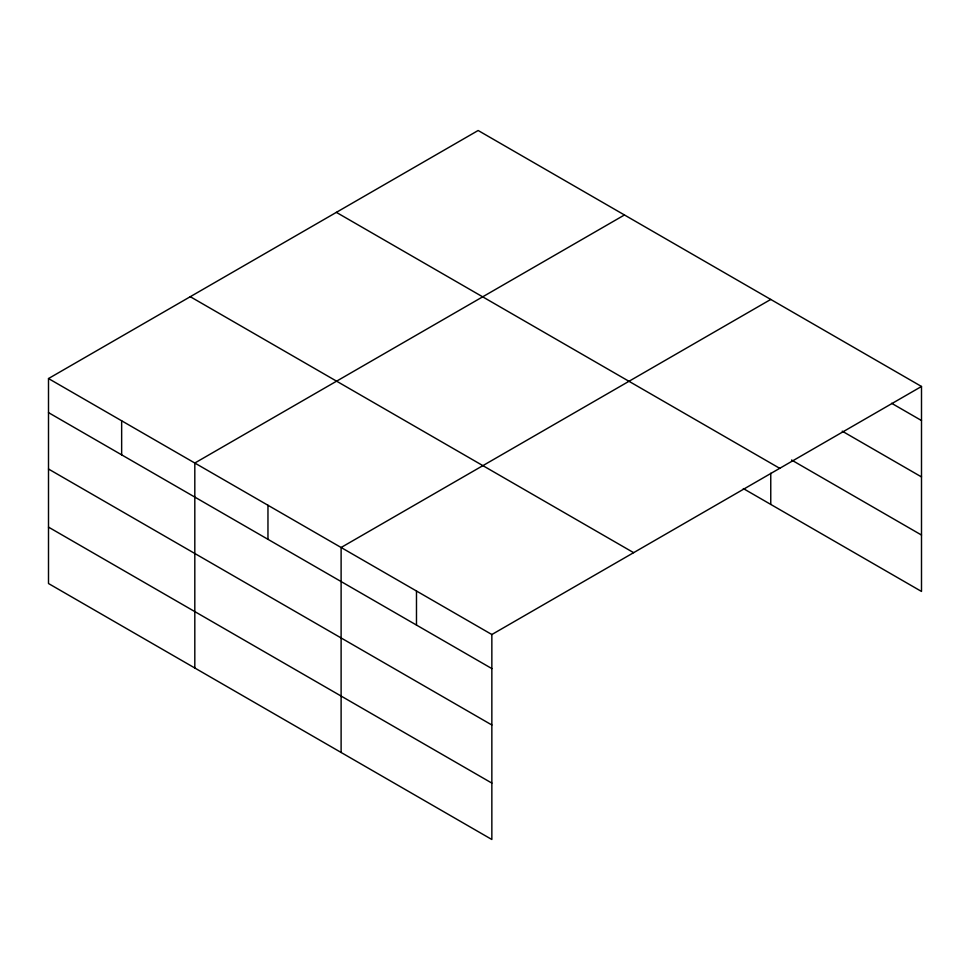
<?xml version="1.0" encoding="UTF-8"?>
<svg xmlns="http://www.w3.org/2000/svg" width="970" height="970" viewBox="0 0 970 970"><rect width="100%" height="100%" fill="white"/><g stroke="black" fill="none" stroke-linecap="round" stroke-linejoin="round"><path stroke-width="1.45" d="M743.323 488.577L921.5 591.445L921.5 386.472L478.149 130.501L48.5 378.555L48.5 583.528L491.851 839.499L491.851 634.525L48.5 378.555M624.45 214.976L194.812 463.029L194.812 668.003M770.762 299.439L341.113 547.492L341.113 752.465M491.851 634.525L921.5 386.472M891.612 403.277L921.5 420.531M842.227 431.165L921.5 476.925M791.556 460.01L921.5 535.04M336.36 212.357L779.722 468.328M190.278 296.699L633.64 552.67M48.5 412.614L491.851 668.585M48.5 469.019L491.851 724.99M48.5 527.122L491.851 783.093M770.762 473.239L770.762 504.412M416.482 591.009L416.482 625.068M267.962 505.261L267.962 539.32M121.65 420.798L121.65 454.845"/></g></svg>
